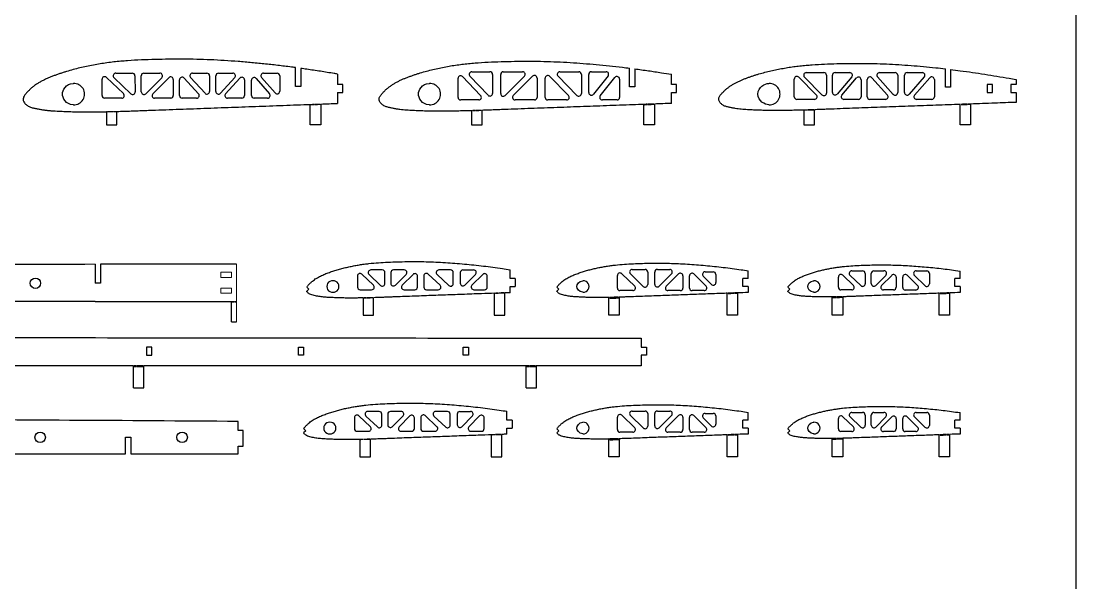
# Model space of a CAD drawing. Header units: millimetres. Extents: x -444 to 897, y -742 to 178.
# Drawn here: x 493.8 to 896.7, y -261.9 to -47.1 of the extents above; entities that cross this region are included whole.
import ezdxf

# ---------------------------------------------------------------- set-up
doc = ezdxf.new("R2010")
doc.units = ezdxf.units.MM

# ---------------------------------------------------------------- blocks, each defined once
blk = doc.blocks.new('main_wing_第六块翼肋')
at = {"color": 7, "linetype": 'Continuous', "lineweight": 25}
for p, q in [((86.6, 14.46), (86.6, 21.45)), ((88.6, 21.21), (88.6, 14.46)), ((28.88, 10.75), (28.88, 17.55)), ((30.6, 18.26), (37.3, 11.45)), ((39.47, 11.49), (32.76, 18.29)), ((33.47, 19.99), (40.18, 19.99)), ((41.18, 18.99), (41.18, 12.19)), ((43.47, 12.45), (43.47, 18.99)), ((44.47, 19.99), (50.09, 19.99)), ((50.84, 18.34), (45.23, 11.8)), ((47.04, 11.4), (52.65, 17.94)), ((54.41, 17.29), (54.41, 10.75)), ((56.75, 10.75), (56.75, 17.38)), ((58.49, 18.05), (64.46, 11.42)), ((66.65, 11.69), (60.68, 18.32)), ((61.43, 19.99), (67.39, 19.99)), ((68.39, 18.99), (68.39, 12.36)), ((70.98, 12.39), (70.98, 18.99)), ((71.98, 19.99), (77.81, 19.99)), ((78.56, 18.33), (72.73, 11.73)), ((74.84, 11.41), (80.67, 18.01)), ((82.42, 17.35), (82.42, 10.75)), ((113.6, 17.36), (113.6, 15.42)), ((88.6, 14.46), (86.6, 14.46)), ((102.6, 15.42), (102.6, 12.42)), ((104.6, 15.42), (102.6, 15.42)), ((102.6, 12.42), (104.6, 12.42)), ((104.6, 12.42), (104.6, 15.42)), ((113.6, 15.42), (111.6, 15.42)), ((111.6, 15.42), (111.6, 12.42)), ((111.6, 12.42), (113.6, 12.42)), ((113.6, 12.42), (113.6, 8.63)), ((36.59, 9.75), (29.88, 9.75)), ((53.41, 9.75), (47.8, 9.75)), ((63.72, 9.75), (57.75, 9.75)), ((81.42, 9.75), (75.59, 9.75)), ((32.77, 5.58), (32.56, 5.57)), ((32.56, 5.57), (32.56, 0)), ((32.77, 5.68), (32.77, 5.58)), ((32.97, 5.58), (32.97, 5.68)), ((33.97, 5.61), (32.97, 5.58)), ((33.97, 5.71), (33.97, 5.61)), ((34.17, 5.62), (34.17, 5.72)), ((35.16, 5.65), (34.17, 5.62)), ((35.16, 5.75), (35.16, 5.65)), ((35.36, 5.66), (35.36, 5.76)), ((36.36, 5.69), (35.36, 5.66)), ((36.36, 5.79), (36.36, 5.69)), ((36.56, 0), (36.56, 5.8)), ((92.22, 0), (92.22, 7.75)), ((92.22, 7.75), (92.43, 7.75)), ((92.43, 7.75), (92.43, 7.86)), ((92.63, 7.86), (92.63, 7.76)), ((92.63, 7.76), (93.63, 7.8)), ((93.63, 7.8), (93.63, 7.9)), ((93.82, 7.91), (93.82, 7.81)), ((93.82, 7.81), (94.82, 7.84)), ((94.82, 7.84), (94.82, 7.94)), ((95.02, 7.95), (95.02, 7.85)), ((95.02, 7.85), (96.02, 7.89)), ((96.02, 7.89), (96.02, 7.99)), ((96.22, 7.99), (96.22, 0)), ((32.56, 0), (36.56, 0)), ((96.22, 0), (92.22, 0))]:
    blk.add_line(p, q, dxfattribs=at)
for centre, radius, start, end in [((29.88, 17.55), 1, 44.6049, 180), ((33.47, 18.99), 1, 90, 224.6049), ((40.18, 18.99), 1, 0, 90), ((44.47, 18.99), 1, 90, 180), ((50.09, 18.99), 1, 319.3556, 90), ((53.41, 17.29), 1, 0, 139.3556), ((57.75, 17.38), 1, 41.9728, 180), ((61.43, 18.99), 1, 90, 221.9728), ((67.39, 18.99), 1, 360, 90), ((71.98, 18.99), 1, 90, 180), ((77.81, 18.99), 1, 318.5375, 90), ((81.42, 17.35), 1, 360, 138.5375), ((19.36, 11.78), 4.1, 268.1337, 91.8663), ((40.18, 12.19), 1, 224.6049, 0), ((44.47, 12.45), 1, 180, 319.3556), ((67.39, 12.36), 1, 221.9728, 0), ((71.98, 12.39), 1, 180, 318.5375), ((29.88, 10.75), 1, 180, 270), ((36.59, 10.75), 1, 270, 44.6049), ((47.8, 10.75), 1, 139.3556, 270), ((53.41, 10.75), 1, 270, 0), ((57.75, 10.75), 1, 180, 270), ((63.72, 10.75), 1, 270, 41.9728), ((75.59, 10.75), 1, 138.5375, 270), ((81.42, 10.75), 1, 270, 0)]:
    blk.add_arc(centre, radius, start, end, dxfattribs=at)
for points, knots in [([(32.77, 5.68), (31.81, 5.65), (30.06, 5.6), (27.53, 5.55), (25.17, 5.52), (22.81, 5.5), (20.44, 5.51), (18.08, 5.54), (15.72, 5.6), (13.36, 5.69), (11.39, 5.79), (9.82, 5.89), (8.64, 5.99), (7.47, 6.11), (6.49, 6.26), (5.72, 6.39), (5.14, 6.5), (4.56, 6.62), (3.78, 6.77), (2.83, 6.99), (1.91, 7.37), (1.25, 7.81), (0.8, 8.19), (0.41, 8.63), (0.1, 9.14), (-0.04, 9.72), (0.04, 10.32), (0.29, 10.86), (0.62, 11.35), (0.99, 11.81), (1.39, 12.24), (1.81, 12.66), (2.23, 13.07), (2.66, 13.48), (3.11, 13.87), (3.57, 14.24), (4.2, 14.71), (5.02, 15.26), (6.04, 15.85), (7.09, 16.39), (8.16, 16.89), (9.25, 17.36), (10.35, 17.79), (11.45, 18.2), (12.57, 18.59), (13.69, 18.96), (15.19, 19.43), (17.09, 19.97), (19.38, 20.55), (21.68, 21.07), (24, 21.53), (26.33, 21.94), (28.67, 22.29), (31.01, 22.58), (33.36, 22.81), (36.5, 23.06), (40.44, 23.27), (45.16, 23.43), (49.88, 23.53), (54.61, 23.55), (59.33, 23.48), (64.06, 23.32), (68.77, 23.07), (73.49, 22.74), (78.2, 22.34), (82.57, 21.91), (85.37, 21.6), (86.6, 21.45)], [0.3824243, 0.3824243, 0.3824243, 0.3824243, 0.3919075, 0.3997036, 0.4074996, 0.4152957, 0.4230917, 0.4308878, 0.4386839, 0.4464799, 0.454276, 0.458174, 0.462072, 0.4659701, 0.4698681, 0.4718171, 0.4737661, 0.4757151, 0.4776641, 0.4815622, 0.4854602, 0.4874092, 0.4893582, 0.4913072, 0.4932563, 0.4952053, 0.4971543, 0.4991033, 0.5010523, 0.5030013, 0.5049503, 0.5068994, 0.5088484, 0.5107974, 0.5127464, 0.5146954, 0.5166444, 0.5205425, 0.5244405, 0.5283385, 0.5322365, 0.5361346, 0.5400326, 0.5439306, 0.5478287, 0.5517267, 0.5556247, 0.5634208, 0.5712168, 0.5790129, 0.5868089, 0.594605, 0.6024011, 0.6101971, 0.6179932, 0.6257892, 0.6413814, 0.6569735, 0.6725656, 0.6881577, 0.7037498, 0.7193419, 0.734934, 0.7505262, 0.7661183, 0.7817104, 0.7939881, 0.7939881, 0.7939881, 0.7939881]), ([(88.6, 21.21), (89.83, 21.06), (92.62, 20.7), (96.96, 20.09), (101.64, 19.39), (106.3, 18.63), (110.29, 17.95), (112.72, 17.52), (113.6, 17.36)], [0.80063476, 0.80063476, 0.80063476, 0.80063476, 0.81289462, 0.82848673, 0.84407885, 0.85967096, 0.87526308, 0.88411152, 0.88411152, 0.88411152, 0.88411152]), ([(19.09, 7.68), (17.72, 7.68), (14.99, 9.04), (14.99, 14.51), (17.72, 15.88), (19.09, 15.88)], [0, 0, 0, 0, 0.5, 0.5, 1, 1, 1, 1]), ([(113.6, 8.63), (110.88, 8.53), (105.09, 8.32), (99.3, 8.11), (96.22, 7.99)], [0.11553163, 0.11553163, 0.11553163, 0.11553163, 0.14243367, 0.17289776, 0.17289776, 0.17289776, 0.17289776]), ([(92.43, 7.86), (92.04, 7.84), (88.52, 7.71), (83.41, 7.52), (77.12, 7.29), (72.39, 7.12), (67.67, 6.95), (62.95, 6.77), (58.23, 6.6), (53.51, 6.43), (48.78, 6.26), (44.85, 6.11), (41.7, 5.99), (39.34, 5.9), (37.63, 5.84), (36.7, 5.8), (36.56, 5.8)], [0.1854364, 0.1854364, 0.1854364, 0.1854364, 0.18921, 0.2203942, 0.2359864, 0.2515785, 0.2671706, 0.2827627, 0.2983548, 0.3139469, 0.329539, 0.3451312, 0.3529272, 0.3607233, 0.3685193, 0.3698971, 0.3698971, 0.3698971, 0.3698971])]:
    blk.add_open_spline(points, degree=3, knots=knots, dxfattribs=at)
for points in [[(19.09, 15.88), (19.13, 15.88), (19.18, 15.88), (19.22, 15.87)], [(19.22, 7.68), (19.18, 7.68), (19.13, 7.68), (19.09, 7.68)], [(33.97, 5.71), (33.63, 5.7), (33.3, 5.69), (32.97, 5.68)], [(35.16, 5.75), (34.83, 5.74), (34.5, 5.73), (34.17, 5.72)], [(36.36, 5.79), (36.03, 5.78), (35.7, 5.77), (35.36, 5.76)], [(93.63, 7.9), (93.29, 7.89), (92.96, 7.87), (92.63, 7.86)], [(94.82, 7.94), (94.49, 7.93), (94.16, 7.92), (93.82, 7.91)], [(96.02, 7.99), (95.69, 7.98), (95.36, 7.96), (95.02, 7.95)]]:
    blk.add_open_spline(points, degree=3, dxfattribs=at)
blk = doc.blocks.new('main_wing_第四块翼肋')
at = {"color": 7, "linetype": 'Continuous', "lineweight": 25}
for p, q in [((104.06, 14.66), (104.06, 21.89)), ((106.06, 21.61), (106.06, 14.66)), ((30.12, 11.22), (30.12, 17.43)), ((31.81, 18.15), (38.32, 11.95)), ((41.14, 11.89), (34.69, 18.04)), ((35.38, 19.77), (41.69, 19.77)), ((42.68, 18.79), (42.83, 12.64)), ((45.09, 12.64), (45.09, 18.77)), ((46.09, 19.77), (52.22, 19.77)), ((52.93, 18.06), (46.8, 11.93)), ((49.51, 11.93), (55.64, 18.06)), ((57.35, 17.35), (57.35, 11.22)), ((59.72, 11.22), (59.72, 17.22)), ((61.46, 17.89), (67, 11.9)), ((69.47, 12.1), (63.92, 18.09)), ((64.66, 19.77), (70.2, 19.77)), ((71.2, 18.77), (71.2, 12.78)), ((73.59, 12.79), (73.59, 18.77)), ((74.59, 19.77), (80.08, 19.77)), ((80.81, 18.09), (75.32, 12.11)), ((77.31, 11.9), (82.8, 17.88)), ((84.54, 17.2), (84.54, 11.22)), ((87.21, 11.22), (87.21, 17.11)), ((88.96, 17.77), (94.12, 11.88)), ((96.24, 12.22), (91.08, 18.11)), ((91.83, 19.77), (96.99, 19.77)), ((97.99, 18.77), (97.99, 12.88)), ((120.06, 19.44), (120.06, 15.42)), ((106.06, 14.66), (104.06, 14.66)), ((122.06, 15.42), (120.06, 15.42)), ((120.06, 12.42), (122.06, 12.42)), ((120.06, 12.42), (120.06, 8.23)), ((122.06, 12.42), (122.06, 15.42)), ((37.62, 10.22), (31.12, 10.22)), ((56.35, 10.22), (50.22, 10.22)), ((66.27, 10.22), (60.72, 10.22)), ((83.54, 10.22), (78.05, 10.22)), ((93.37, 10.22), (88.21, 10.22)), ((31.8, 4.96), (31.8, 0)), ((32, 4.96), (31.8, 4.96)), ((32, 5.06), (32, 4.96)), ((32.2, 4.97), (32.2, 5.07)), ((33.2, 4.99), (32.2, 4.97)), ((33.2, 5.09), (33.2, 4.99)), ((33.4, 4.99), (33.4, 5.09)), ((34.4, 5.02), (33.4, 4.99)), ((34.4, 5.12), (34.4, 5.02)), ((34.6, 5.02), (34.6, 5.12)), ((35.6, 5.05), (34.6, 5.02)), ((35.6, 5.15), (35.6, 5.05)), ((35.8, 0), (35.8, 5.16)), ((109.66, 7.74), (109.86, 7.75)), ((109.66, 0), (109.66, 7.74)), ((109.86, 7.75), (109.86, 7.85)), ((110.06, 7.86), (110.06, 7.76)), ((110.06, 7.76), (111.06, 7.8)), ((111.06, 7.8), (111.06, 7.9)), ((111.26, 7.91), (111.26, 7.8)), ((111.26, 7.8), (112.26, 7.84)), ((112.26, 7.84), (112.26, 7.94)), ((112.46, 7.95), (112.46, 7.85)), ((112.46, 7.85), (113.46, 7.88)), ((113.46, 7.88), (113.46, 7.99)), ((113.66, 7.99), (113.66, 0)), ((31.8, 0), (35.8, 0)), ((113.66, 0), (109.66, 0))]:
    blk.add_line(p, q, dxfattribs=at)
for centre, radius, start, end in [((31.12, 17.43), 1, 46.3254, 180), ((35.38, 18.77), 1, 90, 226.3254), ((41.69, 18.77), 1, 1.3254, 90), ((46.09, 18.77), 1, 90, 180), ((52.22, 18.77), 1, 315, 90), ((56.35, 17.35), 1, 360, 135), ((60.72, 17.22), 1, 42.7819, 180), ((64.66, 18.77), 1, 90, 222.7819), ((70.2, 18.77), 1, 360, 90), ((74.59, 18.77), 1, 90, 180), ((80.08, 18.77), 1, 317.4296, 90), ((83.54, 17.2), 1, 360, 137.4296), ((88.21, 17.11), 1, 41.2242, 180), ((91.83, 18.77), 1, 90, 221.2242), ((96.99, 18.77), 1, 360, 90), ((19.33, 11.78), 4.1, 268.1337, 91.8663), ((41.83, 12.61), 1, 226.3254, 1.3254), ((46.09, 12.64), 1, 180, 315), ((70.2, 12.78), 1, 222.7819, 0), ((74.59, 12.79), 1, 180, 317.4296), ((96.99, 12.88), 1, 221.2242, 0), ((31.12, 11.22), 1, 180, 270), ((37.62, 11.22), 1, 270, 46.3254), ((50.22, 11.22), 1, 135, 270), ((56.35, 11.22), 1, 270, 0), ((60.72, 11.22), 1, 180, 270), ((66.27, 11.22), 1, 270, 42.7819), ((78.05, 11.22), 1, 137.4296, 270), ((83.54, 11.22), 1, 270, 0), ((88.21, 11.22), 1, 180, 270), ((93.37, 11.22), 1, 270, 41.2242)]:
    blk.add_arc(centre, radius, start, end, dxfattribs=at)
for points, knots in [([(104.06, 21.89), (103.74, 21.93), (101.68, 22.21), (97.88, 22.69), (92.63, 23.28), (87.37, 23.8), (82.11, 24.25), (76.84, 24.62), (71.56, 24.9), (66.29, 25.08), (61, 25.16), (55.72, 25.13), (50.44, 25.02), (45.16, 24.85), (40.77, 24.61), (37.26, 24.33), (34.63, 24.07), (32.01, 23.74), (29.4, 23.35), (26.8, 22.9), (24.21, 22.38), (21.63, 21.8), (19.07, 21.15), (16.95, 20.55), (15.27, 20.03), (14.02, 19.61), (12.77, 19.17), (11.53, 18.72), (10.3, 18.23), (9.09, 17.71), (7.89, 17.15), (6.72, 16.55), (5.58, 15.89), (4.66, 15.28), (3.96, 14.75), (3.44, 14.33), (2.95, 13.9), (2.46, 13.45), (1.99, 12.98), (1.53, 12.51), (1.08, 12.03), (0.66, 11.52), (0.29, 10.97), (0.02, 10.37), (-0.08, 9.7), (0.08, 9.05), (0.42, 8.48), (0.86, 7.98), (1.37, 7.56), (2.1, 7.07), (3.13, 6.65), (4.2, 6.4), (5.06, 6.23), (5.71, 6.1), (6.36, 5.97), (7.23, 5.82), (8.31, 5.67), (9.63, 5.52), (10.94, 5.42), (12.7, 5.31), (14.9, 5.2), (17.54, 5.09), (20.18, 5.02), (22.82, 4.99), (25.46, 4.98), (28.1, 5), (30.28, 5.03), (31.58, 5.05), (32, 5.06)], [0.184294, 0.184294, 0.184294, 0.184294, 0.1871054, 0.2026975, 0.2182896, 0.2338817, 0.2494738, 0.265066, 0.2806581, 0.2962502, 0.3118423, 0.3274344, 0.3430265, 0.3586186, 0.3742108, 0.3820068, 0.3898029, 0.3975989, 0.405395, 0.4131911, 0.4209871, 0.4287832, 0.4365792, 0.4443753, 0.4482733, 0.4521713, 0.4560694, 0.4599674, 0.4638654, 0.4677635, 0.4716615, 0.4755595, 0.4794575, 0.4833556, 0.4853046, 0.4872536, 0.4892026, 0.4911516, 0.4931006, 0.4950497, 0.4969987, 0.4989477, 0.5008967, 0.5028457, 0.5047947, 0.5067437, 0.5086928, 0.5106418, 0.5125908, 0.5145398, 0.5184378, 0.5223359, 0.5242849, 0.5262339, 0.5281829, 0.5301319, 0.5340299, 0.537928, 0.541826, 0.545724, 0.5535201, 0.5613161, 0.5691122, 0.5769083, 0.5847043, 0.5925004, 0.6002964, 0.6040145, 0.6040145, 0.6040145, 0.6040145]), ([(120.06, 19.44), (119.63, 19.51), (117.47, 19.87), (113.57, 20.5), (109.32, 21.14), (106.82, 21.5), (106.06, 21.61)], [0.13650694, 0.13650694, 0.13650694, 0.13650694, 0.14032904, 0.15592115, 0.17151327, 0.17833346, 0.17833346, 0.17833346, 0.17833346]), ([(19.06, 7.68), (16.33, 7.68), (14.96, 10.41), (14.96, 13.14), (16.33, 15.88), (19.06, 15.88)], [0, 0, 0, 0, 0.5, 0.5, 1, 1, 1, 1]), ([(35.8, 5.16), (36.75, 5.18), (38.59, 5.24), (41.3, 5.33), (43.94, 5.43), (46.58, 5.53), (50.1, 5.66), (54.49, 5.82), (59.77, 6.02), (65.05, 6.21), (70.33, 6.4), (75.61, 6.6), (80.88, 6.79), (86.16, 6.98), (93.2, 7.24), (100.24, 7.5), (106.38, 7.73), (109, 7.82), (109.86, 7.85)], [0.6152326, 0.6152326, 0.6152326, 0.6152326, 0.6236846, 0.6314807, 0.6392767, 0.6470728, 0.6548688, 0.670461, 0.6860531, 0.7016452, 0.7172373, 0.7328294, 0.7484215, 0.7640136, 0.7796058, 0.81079, 0.8263821, 0.834033, 0.834033, 0.834033, 0.834033])]:
    blk.add_open_spline(points, degree=3, knots=knots, dxfattribs=at)
for points in [[(19.06, 15.88), (19.1, 15.88), (19.15, 15.88), (19.19, 15.87)], [(113.66, 7.99), (115.79, 8.07), (117.93, 8.15), (120.06, 8.23)], [(19.19, 7.68), (19.15, 7.68), (19.1, 7.68), (19.06, 7.68)], [(32.2, 5.07), (32.53, 5.07), (32.87, 5.08), (33.2, 5.09)], [(33.4, 5.09), (33.73, 5.1), (34.07, 5.11), (34.4, 5.12)], [(34.6, 5.12), (34.93, 5.13), (35.26, 5.14), (35.6, 5.15)], [(110.06, 7.86), (110.4, 7.87), (110.73, 7.89), (111.06, 7.9)], [(111.26, 7.91), (111.6, 7.92), (111.93, 7.93), (112.26, 7.94)], [(112.46, 7.95), (112.8, 7.96), (113.13, 7.97), (113.46, 7.99)]]:
    blk.add_open_spline(points, degree=3, dxfattribs=at)
blk = doc.blocks.new('main_wing_第五块翼肋')
at = {"color": 7, "linetype": 'Continuous', "lineweight": 25}
for p, q in [((35.42, 20.33), (42.32, 20.33)), ((47.42, 20.33), (54.81, 20.33)), ((69.04, 20.33), (76.24, 20.33)), ((81.08, 20.33), (86.68, 20.33)), ((95.65, 14.57), (95.65, 21.69)), ((97.65, 21.43), (97.65, 14.57)), ((30.14, 10.53), (30.14, 17.82)), ((31.87, 18.51), (38.77, 11.22)), ((41.59, 11.35), (34.69, 18.65)), ((43.32, 19.33), (43.32, 12.04)), ((46.42, 11.95), (46.42, 19.33)), ((55.51, 18.63), (48.12, 11.24)), ((51.22, 11.24), (58.61, 18.63)), ((60.32, 17.92), (60.32, 10.53)), ((63.41, 10.53), (63.41, 17.88)), ((65.13, 18.58), (72.33, 11.23)), ((75.53, 11.28), (68.33, 18.63)), ((77.24, 19.33), (77.24, 11.98)), ((80.08, 12.37), (80.08, 19.33)), ((87.46, 18.71), (81.86, 11.74)), ((84.48, 11.16), (90.09, 18.12)), ((91.87, 17.5), (91.87, 10.53)), ((111.65, 15.42), (111.65, 19.34)), ((97.65, 14.57), (95.65, 14.57)), ((113.65, 15.42), (111.65, 15.42)), ((111.65, 12.42), (113.65, 12.42)), ((111.65, 8.23), (111.65, 12.42)), ((113.65, 12.42), (113.65, 15.42)), ((38.04, 9.53), (31.14, 9.53)), ((59.32, 9.53), (51.93, 9.53)), ((71.61, 9.53), (64.41, 9.53)), ((90.87, 9.53), (85.26, 9.53)), ((35.32, 5.34), (35.32, 0)), ((35.52, 5.34), (35.32, 5.34)), ((35.52, 5.44), (35.52, 5.34)), ((35.72, 5.35), (35.72, 5.45)), ((36.72, 5.38), (35.72, 5.35)), ((36.72, 5.48), (36.72, 5.38)), ((36.92, 5.39), (36.92, 5.49)), ((37.92, 5.42), (36.92, 5.39)), ((37.92, 5.52), (37.92, 5.42)), ((38.12, 5.43), (38.12, 5.53)), ((39.12, 5.46), (38.12, 5.43)), ((39.12, 5.56), (39.12, 5.46)), ((39.32, 0), (39.32, 5.57)), ((101.15, 0), (101.15, 7.74)), ((101.15, 7.74), (101.35, 7.74)), ((101.35, 7.74), (101.35, 7.85)), ((101.55, 7.86), (101.55, 7.75)), ((101.55, 7.75), (102.55, 7.79)), ((102.55, 7.79), (102.55, 7.89)), ((102.75, 7.9), (102.75, 7.8)), ((102.75, 7.8), (103.75, 7.83)), ((103.75, 7.83), (103.75, 7.94)), ((103.95, 7.95), (103.95, 7.84)), ((103.95, 7.84), (104.95, 7.88)), ((104.95, 7.88), (104.95, 7.98)), ((105.15, 7.99), (105.15, 0)), ((35.32, 0), (39.32, 0)), ((105.15, 0), (101.15, 0))]:
    blk.add_line(p, q, dxfattribs=at)
for centre, radius, start, end in [((35.42, 19.33), 1, 90, 223.4306), ((42.32, 19.33), 1, 360, 90), ((47.42, 19.33), 1, 90, 180), ((54.81, 19.33), 1, 315, 90), ((69.04, 19.33), 1, 90, 224.3991), ((76.24, 19.33), 1, 360, 90), ((81.08, 19.33), 1, 90, 180), ((86.68, 19.33), 1, 321.1623, 90), ((31.14, 17.82), 1, 43.4306, 180), ((59.32, 17.92), 1, 0, 135), ((64.41, 17.88), 1, 44.3991, 180), ((90.87, 17.5), 1, 0, 141.1623), ((19.34, 11.78), 4.1, 268.1337, 91.8663), ((81.08, 12.37), 1, 180, 321.1623), ((31.14, 10.53), 1, 180, 270), ((38.04, 10.53), 1, 270, 43.4306), ((42.32, 12.04), 1, 223.4306, 0), ((47.42, 11.95), 1, 180, 315), ((51.93, 10.53), 1, 135, 270), ((59.32, 10.53), 1, 270, 0), ((64.41, 10.53), 1, 180, 270), ((71.61, 10.53), 1, 270, 44.3991), ((76.24, 11.98), 1, 224.3991, 0), ((85.26, 10.53), 1, 141.1623, 270), ((90.87, 10.53), 1, 270, 0)]:
    blk.add_arc(centre, radius, start, end, dxfattribs=at)
for points, knots in [([(35.52, 5.44), (34.25, 5.4), (32.14, 5.34), (29.19, 5.28), (26.68, 5.25), (24.18, 5.23), (21.67, 5.24), (19.16, 5.27), (16.66, 5.33), (14.15, 5.44), (12.07, 5.54), (10.4, 5.64), (9.15, 5.75), (7.9, 5.88), (6.87, 6.03), (6.04, 6.17), (5.43, 6.29), (4.81, 6.41), (3.99, 6.58), (2.98, 6.82), (2, 7.21), (1.31, 7.68), (0.83, 8.08), (0.41, 8.55), (0.09, 9.09), (-0.07, 9.71), (0.02, 10.34), (0.29, 10.92), (0.63, 11.44), (1.03, 11.92), (1.46, 12.38), (1.9, 12.83), (2.35, 13.27), (2.8, 13.7), (3.28, 14.11), (3.76, 14.5), (4.43, 15), (5.3, 15.58), (6.39, 16.21), (7.5, 16.79), (8.64, 17.32), (9.79, 17.81), (10.96, 18.27), (12.13, 18.7), (13.32, 19.12), (14.51, 19.51), (16.1, 20.01), (18.11, 20.59), (20.54, 21.2), (22.99, 21.75), (25.45, 22.24), (27.92, 22.67), (30.4, 23.04), (32.88, 23.35), (35.38, 23.6), (38.71, 23.87), (42.88, 24.09), (47.9, 24.26), (52.91, 24.36), (57.92, 24.38), (62.94, 24.31), (67.95, 24.14), (72.96, 23.87), (77.96, 23.52), (82.95, 23.1), (87.94, 22.61), (92.18, 22.13), (94.75, 21.81), (95.65, 21.69)], [0.380007, 0.380007, 0.380007, 0.380007, 0.3919075, 0.3997036, 0.4074996, 0.4152957, 0.4230917, 0.4308878, 0.4386839, 0.4464799, 0.454276, 0.458174, 0.462072, 0.4659701, 0.4698681, 0.4718171, 0.4737661, 0.4757151, 0.4776641, 0.4815622, 0.4854602, 0.4874092, 0.4893582, 0.4913072, 0.4932563, 0.4952053, 0.4971543, 0.4991033, 0.5010523, 0.5030013, 0.5049503, 0.5068994, 0.5088484, 0.5107974, 0.5127464, 0.5146954, 0.5166444, 0.5205425, 0.5244405, 0.5283385, 0.5322365, 0.5361346, 0.5400326, 0.5439306, 0.5478287, 0.5517267, 0.5556247, 0.5634208, 0.5712168, 0.5790129, 0.5868089, 0.594605, 0.6024011, 0.6101971, 0.6179932, 0.6257892, 0.6413814, 0.6569735, 0.6725656, 0.6881577, 0.7037498, 0.7193419, 0.734934, 0.7505262, 0.7661183, 0.7817104, 0.7973025, 0.8058566, 0.8058566, 0.8058566, 0.8058566]), ([(97.65, 21.43), (99.39, 21.2), (102.79, 20.73), (107.45, 20.02), (110.38, 19.55), (111.65, 19.34)], [0.8121285, 0.8121285, 0.8121285, 0.8121285, 0.82848673, 0.84407885, 0.85614858, 0.85614858, 0.85614858, 0.85614858]), ([(19.07, 7.68), (16.34, 7.68), (14.97, 10.41), (14.97, 13.14), (16.34, 15.88), (19.07, 15.88)], [0, 0, 0, 0, 0.5, 0.5, 1, 1, 1, 1]), ([(101.35, 7.85), (99.85, 7.8), (95, 7.62), (88.49, 7.38), (81.81, 7.13), (76.8, 6.95), (71.79, 6.76), (66.77, 6.58), (61.76, 6.4), (56.75, 6.22), (51.74, 6.03), (47.57, 5.88), (44.23, 5.75), (41.75, 5.65), (40.12, 5.6), (39.32, 5.57)], [0.1751779, 0.1751779, 0.1751779, 0.1751779, 0.18921, 0.2203942, 0.2359864, 0.2515785, 0.2671706, 0.2827627, 0.2983548, 0.3139469, 0.329539, 0.3451312, 0.3529272, 0.3607233, 0.3682013, 0.3682013, 0.3682013, 0.3682013])]:
    blk.add_open_spline(points, degree=3, knots=knots, dxfattribs=at)
for points in [[(19.07, 15.88), (19.11, 15.88), (19.16, 15.88), (19.2, 15.87)], [(111.65, 8.23), (109.49, 8.15), (107.32, 8.07), (105.15, 7.99)], [(19.2, 7.68), (19.16, 7.68), (19.11, 7.68), (19.07, 7.68)], [(36.72, 5.48), (36.39, 5.47), (36.06, 5.46), (35.72, 5.45)], [(37.92, 5.52), (37.59, 5.51), (37.26, 5.5), (36.92, 5.49)], [(39.12, 5.56), (38.79, 5.55), (38.46, 5.54), (38.12, 5.53)], [(102.55, 7.89), (102.21, 7.88), (101.88, 7.87), (101.55, 7.86)], [(103.75, 7.94), (103.41, 7.93), (103.08, 7.91), (102.75, 7.9)], [(104.95, 7.98), (104.61, 7.97), (104.28, 7.96), (103.95, 7.95)]]:
    blk.add_open_spline(points, degree=3, dxfattribs=at)
blk = doc.blocks.new('tail_第一块翼肋')
at = {"color": 7, "linetype": 'Continuous', "lineweight": 25}
for p, q in [((28.9, 17.29), (24.51, 17.29)), ((29.9, 12.08), (29.9, 16.29)), ((32.17, 16.29), (32.17, 12.16)), ((37.3, 17.29), (33.17, 17.29)), ((55, 17.29), (50.5, 17.29)), ((56, 12.06), (56, 16.29)), ((58.7, 16.29), (58.7, 12.17)), ((59.7, 17.29), (63.8, 17.29)), ((77.7, 13.95), (77.7, 17.37)), ((19.43, 14.95), (19.43, 10.74)), ((25.52, 11.47), (21.12, 15.67)), ((23.82, 15.56), (28.21, 11.36)), ((33.88, 11.45), (38.01, 15.58)), ((40.63, 15.58), (36.5, 11.45)), ((42.34, 10.74), (42.34, 14.87)), ((44.78, 14.97), (44.78, 10.74)), ((50.97, 11.47), (46.47, 15.7)), ((49.82, 15.56), (54.32, 11.33)), ((64.51, 15.58), (60.4, 11.46)), ((67.27, 15.57), (63.16, 11.45)), ((68.98, 10.74), (68.98, 14.87)), ((79.7, 13.95), (77.7, 13.95)), ((79.7, 13.95), (79.7, 10.95)), ((0.8, 9.95), (0, 9.15)), ((0.05, 10.7), (0.8, 9.95)), ((20.43, 9.74), (24.83, 9.74)), ((37.21, 9.74), (41.34, 9.74)), ((45.78, 9.74), (50.28, 9.74)), ((63.87, 9.74), (67.98, 9.74)), ((71.89, 8.28), (71.68, 8.27)), ((71.68, 8.27), (71.68, 0)), ((71.89, 8.38), (71.89, 8.28)), ((72.09, 8.28), (72.09, 8.38)), ((73.09, 8.32), (72.09, 8.28)), ((73.09, 8.42), (73.09, 8.32)), ((73.29, 8.33), (73.29, 8.43)), ((74.29, 8.37), (73.29, 8.33)), ((74.29, 8.47), (74.29, 8.37)), ((74.49, 8.37), (74.49, 8.47)), ((75.48, 8.41), (74.49, 8.37)), ((75.48, 8.51), (75.48, 8.41)), ((75.68, 0), (75.68, 8.52)), ((77.7, 10.95), (79.7, 10.95)), ((77.7, 8.59), (77.7, 10.95)), ((21.72, 6.49), (21.52, 6.48)), ((21.52, 6.48), (21.52, 0)), ((21.72, 6.59), (21.72, 6.49)), ((21.92, 6.49), (21.92, 6.59)), ((22.92, 6.52), (21.92, 6.49)), ((22.92, 6.61), (22.92, 6.52)), ((23.12, 6.52), (23.12, 6.62)), ((24.12, 6.55), (23.12, 6.52)), ((24.12, 6.64), (24.12, 6.55)), ((24.32, 6.55), (24.32, 6.65)), ((25.32, 6.58), (24.32, 6.55)), ((25.32, 6.68), (25.32, 6.58)), ((25.52, 0), (25.52, 6.68)), ((21.52, 0), (25.52, 0)), ((71.68, 0), (75.68, 0))]:
    blk.add_line(p, q, dxfattribs=at)
for centre, radius, start, end in [((24.51, 16.29), 1, 90, 226.2691), ((28.9, 16.29), 1, 0, 90), ((33.17, 16.29), 1, 90, 180), ((37.3, 16.29), 1, 315, 90), ((50.5, 16.29), 1, 90, 226.7545), ((55, 16.29), 1, 360, 90), ((59.7, 16.29), 1, 90, 180), ((63.8, 16.29), 1, 315.1194, 90), ((9.9, 10.95), 2.2, 86.8637, 273.1363), ((10.14, 10.95), 2.2, 266.8637, 93.1363), ((20.43, 14.95), 1, 46.2691, 180), ((33.17, 12.16), 1, 180, 315), ((41.34, 14.87), 1, 360, 135), ((45.78, 14.97), 1, 46.7545, 180), ((59.7, 12.17), 1, 180, 315.1194), ((67.98, 14.87), 1, 0, 135.1194), ((20.43, 10.74), 1, 180, 270), ((24.83, 10.74), 1, 270, 46.2691), ((28.9, 12.08), 1, 226.2691, 0), ((37.21, 10.74), 1, 135, 270), ((41.34, 10.74), 1, 270, 0), ((45.78, 10.74), 1, 180, 270), ((50.28, 10.74), 1, 270, 46.7545), ((55, 12.06), 1, 226.7545, 0), ((63.87, 10.74), 1, 135.1194, 270), ((67.98, 10.74), 1, 270, 0)]:
    blk.add_arc(centre, radius, start, end, dxfattribs=at)
for points, knots in [([(0.05, 10.7), (0.12, 10.82), (0.28, 11.07), (0.57, 11.41), (0.88, 11.75), (1.2, 12.07), (1.52, 12.39), (1.86, 12.7), (2.32, 13.1), (2.92, 13.57), (3.68, 14.08), (4.47, 14.54), (5.28, 14.96), (6.11, 15.34), (6.95, 15.7), (7.8, 16.04), (8.66, 16.35), (9.52, 16.65), (10.38, 16.94), (11.55, 17.31), (13.01, 17.72), (14.78, 18.17), (16.57, 18.57), (18.36, 18.93), (20.16, 19.24), (21.96, 19.51), (24.38, 19.81), (27.42, 20.08), (31.06, 20.28), (34.72, 20.4), (38.37, 20.47), (42.02, 20.49), (45.68, 20.44), (49.33, 20.31), (52.98, 20.12), (56.62, 19.86), (60.26, 19.56), (63.9, 19.2), (67.53, 18.79), (71.16, 18.33), (74.55, 17.85), (76.73, 17.52), (77.7, 17.37)], [0.497079, 0.497079, 0.497079, 0.497079, 0.4988977, 0.5008465, 0.5027953, 0.5047441, 0.506693, 0.5086418, 0.5105906, 0.5144882, 0.5183859, 0.5222835, 0.5261812, 0.5300788, 0.5339764, 0.5378741, 0.5417717, 0.5456693, 0.549567, 0.5534646, 0.5612599, 0.5690552, 0.5768504, 0.5846457, 0.592441, 0.6002363, 0.6080316, 0.6236221, 0.6392127, 0.6548032, 0.6703938, 0.6859843, 0.7015749, 0.7171654, 0.732756, 0.7483465, 0.7639371, 0.7795276, 0.7951182, 0.8107087, 0.8262993, 0.8389277, 0.8389277, 0.8389277, 0.8389277]), ([(21.72, 6.59), (21.51, 6.58), (20.69, 6.57), (19.26, 6.55), (17.43, 6.53), (15.61, 6.54), (13.78, 6.56), (11.95, 6.61), (10.13, 6.68), (8.3, 6.77), (6.78, 6.88), (5.57, 7.01), (4.67, 7.14), (3.77, 7.31), (2.87, 7.48), (1.98, 7.69), (1.27, 7.98), (0.77, 8.32), (0.42, 8.61), (0.16, 8.9), (0.04, 9.09), (0, 9.15)], [0.39484424, 0.39484424, 0.39484424, 0.39484424, 0.39755909, 0.40535437, 0.41314965, 0.42094492, 0.4287402, 0.43653547, 0.44433075, 0.45212603, 0.4599213, 0.46381894, 0.46771658, 0.47161422, 0.47551186, 0.47940949, 0.48330713, 0.48525595, 0.48720477, 0.48915359, 0.49012296, 0.49012296, 0.49012296, 0.49012296]), ([(71.89, 8.38), (70.17, 8.31), (67.23, 8.21), (63.08, 8.05), (59.43, 7.92), (55.78, 7.79), (52.13, 7.65), (48.47, 7.52), (44.82, 7.38), (41.17, 7.25), (37.52, 7.12), (34.48, 7), (32.04, 6.91), (30.22, 6.84), (28.04, 6.76), (26.48, 6.71), (25.52, 6.68)], [0.1806632, 0.1806632, 0.1806632, 0.1806632, 0.2026772, 0.2182677, 0.2338583, 0.2494488, 0.2650394, 0.2806299, 0.2962205, 0.3118111, 0.3274016, 0.3429922, 0.3507874, 0.3585827, 0.366378, 0.37863, 0.37863, 0.37863, 0.37863])]:
    blk.add_open_spline(points, degree=3, knots=knots, dxfattribs=at)
for points in [[(73.09, 8.42), (72.75, 8.41), (72.42, 8.4), (72.09, 8.38)], [(74.29, 8.47), (73.95, 8.45), (73.62, 8.44), (73.29, 8.43)], [(75.48, 8.51), (75.15, 8.5), (74.82, 8.49), (74.49, 8.47)], [(77.7, 8.59), (77.03, 8.57), (76.36, 8.54), (75.68, 8.52)], [(22.92, 6.61), (22.59, 6.6), (22.26, 6.6), (21.92, 6.59)], [(24.12, 6.64), (23.79, 6.63), (23.46, 6.62), (23.12, 6.62)], [(25.32, 6.68), (24.99, 6.67), (24.66, 6.66), (24.32, 6.65)]]:
    blk.add_open_spline(points, degree=3, dxfattribs=at)
blk = doc.blocks.new('tail_第二块翼肋')
at = {"color": 7, "linetype": 'Continuous', "lineweight": 25}
for p, q in [((28.82, 17.47), (33.75, 17.47)), ((34.75, 16.47), (34.75, 11.71)), ((37.44, 11.77), (37.44, 16.47)), ((38.44, 17.47), (43.14, 17.47)), ((56.66, 16.57), (59.76, 16.57)), ((73.07, 13.95), (73.07, 16.96)), ((23.13, 10.36), (23.13, 15.12)), ((24.83, 15.84), (29.76, 11.08)), ((33.06, 10.99), (28.12, 15.76)), ((43.85, 15.77), (39.15, 11.06)), ((41.77, 11.06), (46.48, 15.77)), ((48.19, 15.06), (48.19, 10.36)), ((50.69, 10.36), (50.69, 15.04)), ((52.4, 15.75), (57.04, 11.06)), ((59.05, 11.73), (55.95, 14.86)), ((60.76, 15.57), (60.76, 12.43)), ((73.07, 13.95), (71.07, 13.95)), ((71.07, 10.95), (71.07, 13.95)), ((0.79, 9.95), (0, 9.16)), ((0.04, 10.69), (0.79, 9.95)), ((29.06, 9.36), (24.13, 9.36)), ((47.19, 9.36), (42.48, 9.36)), ((56.33, 9.36), (51.69, 9.36)), ((65.07, 0), (65.07, 8.28)), ((65.07, 8.28), (65.27, 8.28)), ((65.27, 8.28), (65.27, 8.38)), ((65.47, 8.39), (65.47, 8.29)), ((65.47, 8.29), (66.47, 8.33)), ((66.47, 8.33), (66.47, 8.42)), ((66.67, 8.43), (66.67, 8.34)), ((66.67, 8.34), (67.67, 8.37)), ((67.67, 8.37), (67.67, 8.47)), ((67.87, 8.47), (67.87, 8.38)), ((67.87, 8.38), (68.87, 8.42)), ((68.87, 8.42), (68.87, 8.51)), ((69.07, 8.52), (69.07, 0)), ((73.07, 10.95), (71.07, 10.95)), ((73.07, 10.95), (73.07, 8.66)), ((19.82, 6.47), (20.02, 6.48)), ((19.82, 0), (19.82, 6.47)), ((20.02, 6.48), (20.02, 6.77)), ((20.22, 6.78), (20.22, 6.48)), ((20.22, 6.48), (21.22, 6.51)), ((21.22, 6.51), (21.22, 6.8)), ((21.42, 6.8), (21.42, 6.51)), ((21.42, 6.51), (22.42, 6.54)), ((22.42, 6.54), (22.42, 6.83)), ((22.62, 6.83), (22.62, 6.54)), ((22.62, 6.54), (23.62, 6.57)), ((23.62, 6.57), (23.62, 6.86)), ((23.82, 6.86), (23.82, 0)), ((23.82, 0), (19.82, 0)), ((69.07, 0), (65.07, 0))]:
    blk.add_line(p, q, dxfattribs=at)
for centre, radius, start, end in [((28.82, 16.47), 1, 90, 226.0122), ((33.75, 16.47), 1, 360, 90), ((38.44, 16.47), 1, 90, 180), ((43.14, 16.47), 1, 315, 90), ((56.66, 15.57), 1, 90, 224.6967), ((59.76, 15.57), 1, 0, 90), ((10.13, 10.95), 2.2, 266.8637, 93.1363), ((24.13, 15.12), 1, 46.0122, 180), ((47.19, 15.06), 1, 360, 135), ((51.69, 15.04), 1, 44.6967, 180), ((59.76, 12.43), 1, 224.6967, 0), ((24.13, 10.36), 1, 180, 270), ((29.06, 10.36), 1, 270, 46.0122), ((33.75, 11.71), 1, 226.0122, 0), ((38.44, 11.77), 1, 180, 315), ((42.48, 10.36), 1, 135, 270), ((47.19, 10.36), 1, 270, 0), ((51.69, 10.36), 1, 180, 270), ((56.33, 10.36), 1, 270, 44.6967)]:
    blk.add_arc(centre, radius, start, end, dxfattribs=at)
for points, knots in [([(0.04, 10.69), (0.11, 10.79), (0.25, 11.01), (0.51, 11.33), (0.8, 11.64), (1.11, 11.95), (1.42, 12.25), (1.73, 12.54), (2.16, 12.92), (2.73, 13.36), (3.44, 13.84), (4.19, 14.27), (4.95, 14.67), (5.74, 15.03), (6.53, 15.37), (7.33, 15.69), (8.14, 15.98), (8.95, 16.27), (9.77, 16.54), (10.86, 16.88), (12.24, 17.28), (13.91, 17.7), (15.59, 18.07), (17.28, 18.41), (18.97, 18.71), (20.68, 18.96), (22.96, 19.24), (25.81, 19.5), (29.25, 19.68), (32.7, 19.8), (36.14, 19.87), (39.58, 19.88), (43.02, 19.84), (46.47, 19.72), (49.9, 19.53), (53.34, 19.29), (56.77, 19), (60.2, 18.66), (63.62, 18.28), (67.04, 17.84), (70.19, 17.4), (72.2, 17.1), (73.07, 16.96)], [0.497269, 0.497269, 0.497269, 0.497269, 0.4988977, 0.5008465, 0.5027953, 0.5047441, 0.506693, 0.5086418, 0.5105906, 0.5144882, 0.5183859, 0.5222835, 0.5261812, 0.5300788, 0.5339764, 0.5378741, 0.5417717, 0.5456693, 0.549567, 0.5534646, 0.5612599, 0.5690552, 0.5768504, 0.5846457, 0.592441, 0.6002363, 0.6080316, 0.6236221, 0.6392127, 0.6548032, 0.6703938, 0.6859843, 0.7015749, 0.7171654, 0.732756, 0.7483465, 0.7639371, 0.7795276, 0.7951182, 0.8107087, 0.8262993, 0.8383239, 0.8383239, 0.8383239, 0.8383239]), ([(9.89, 8.75), (8.42, 8.75), (7.69, 10.22), (7.69, 11.68), (8.42, 13.15), (9.89, 13.15)], [0, 0, 0, 0, 0.5, 0.5, 1, 1, 1, 1]), ([(20.02, 6.77), (19.96, 6.77), (19.33, 6.76), (18.13, 6.74), (16.41, 6.73), (14.69, 6.74), (12.96, 6.76), (11.24, 6.8), (9.52, 6.87), (7.8, 6.96), (6.37, 7.05), (5.23, 7.18), (4.38, 7.3), (3.53, 7.46), (2.69, 7.62), (1.85, 7.82), (1.18, 8.09), (0.7, 8.41), (0.37, 8.69), (0.14, 8.95), (0.03, 9.11), (0, 9.16)], [0.39678244, 0.39678244, 0.39678244, 0.39678244, 0.39755909, 0.40535437, 0.41314965, 0.42094492, 0.4287402, 0.43653547, 0.44433075, 0.45212603, 0.4599213, 0.46381894, 0.46771658, 0.47161422, 0.47551186, 0.47940949, 0.48330713, 0.48525595, 0.48720477, 0.48915359, 0.48993365, 0.48993365, 0.48993365, 0.48993365]), ([(65.27, 8.38), (64.47, 8.35), (62.52, 8.28), (59.42, 8.16), (55.98, 8.04), (52.54, 7.91), (49.1, 7.78), (45.66, 7.66), (42.22, 7.53), (38.78, 7.41), (35.34, 7.28), (31.9, 7.15), (29.03, 7.04), (26.73, 6.96), (25.19, 6.91), (24.22, 6.88), (23.82, 6.86)], [0.1917598, 0.1917598, 0.1917598, 0.1917598, 0.2026772, 0.2182677, 0.2338583, 0.2494488, 0.2650394, 0.2806299, 0.2962205, 0.3118111, 0.3274016, 0.3429922, 0.3585827, 0.366378, 0.3741733, 0.3795773, 0.3795773, 0.3795773, 0.3795773])]:
    blk.add_open_spline(points, degree=3, knots=knots, dxfattribs=at)
for points in [[(9.89, 13.15), (9.93, 13.15), (9.97, 13.15), (10.01, 13.15)], [(10.01, 8.75), (9.97, 8.75), (9.93, 8.75), (9.89, 8.75)], [(66.47, 8.42), (66.14, 8.41), (65.81, 8.4), (65.47, 8.39)], [(67.67, 8.47), (67.34, 8.45), (67.01, 8.44), (66.67, 8.43)], [(68.87, 8.51), (68.54, 8.5), (68.21, 8.49), (67.87, 8.47)], [(73.07, 8.66), (71.74, 8.62), (70.41, 8.57), (69.07, 8.52)], [(21.22, 6.8), (20.89, 6.79), (20.55, 6.78), (20.22, 6.78)], [(22.42, 6.83), (22.09, 6.82), (21.75, 6.81), (21.42, 6.8)], [(23.62, 6.86), (23.29, 6.85), (22.95, 6.84), (22.62, 6.83)]]:
    blk.add_open_spline(points, degree=3, dxfattribs=at)
blk = doc.blocks.new('tail_第三块翼肋')
at = {"color": 7, "linetype": 'Continuous', "lineweight": 25}
for p, q in [((24.48, 16.93), (28.56, 16.93)), ((32.89, 16.93), (36.76, 16.93)), ((49.08, 16.93), (53.1, 16.93)), ((65.84, 13.95), (65.84, 16.85)), ((19.33, 10.65), (19.33, 14.58)), ((21.02, 15.3), (25.1, 11.37)), ((27.86, 11.28), (23.78, 15.21)), ((29.56, 15.93), (29.56, 12)), ((31.89, 12.06), (31.89, 15.93)), ((37.47, 15.22), (33.6, 11.35)), ((35.83, 11.35), (39.7, 15.22)), ((41.4, 14.52), (41.4, 10.65)), ((43.91, 10.61), (43.91, 14.55)), ((45.61, 15.26), (49.62, 11.32)), ((52.39, 11.28), (48.38, 15.22)), ((54.1, 15.93), (54.1, 11.99)), ((65.84, 13.95), (63.84, 13.95)), ((63.84, 10.95), (63.84, 13.95)), ((0.77, 9.95), (0, 9.18)), ((0.04, 10.68), (0.77, 9.95)), ((24.41, 9.65), (20.33, 9.65)), ((40.4, 9.65), (36.53, 9.65)), ((48.92, 9.61), (44.91, 9.61)), ((57.79, 8.23), (57.99, 8.24)), ((57.79, 0), (57.79, 8.23)), ((57.99, 8.24), (57.99, 8.38)), ((58.19, 8.38), (58.19, 8.25)), ((58.19, 8.25), (59.19, 8.28)), ((59.19, 8.28), (59.19, 8.42)), ((59.39, 8.43), (59.39, 8.29)), ((59.39, 8.29), (60.39, 8.33)), ((60.39, 8.33), (60.39, 8.46)), ((60.59, 8.47), (60.59, 8.33)), ((60.59, 8.33), (61.59, 8.37)), ((61.59, 8.37), (61.59, 8.51)), ((61.79, 8.52), (61.79, 0)), ((65.84, 10.95), (63.84, 10.95)), ((65.84, 10.95), (65.84, 8.66)), ((16.98, 6.72), (17.19, 6.73)), ((16.98, 0), (16.98, 6.72)), ((17.19, 6.73), (17.19, 6.96)), ((17.39, 6.96), (17.39, 6.73)), ((17.39, 6.73), (18.39, 6.76)), ((18.39, 6.76), (18.39, 6.98)), ((18.59, 6.98), (18.59, 6.76)), ((18.59, 6.76), (19.58, 6.79)), ((19.58, 6.79), (19.58, 7)), ((19.78, 7.01), (19.78, 6.79)), ((19.78, 6.79), (20.78, 6.82)), ((20.78, 6.82), (20.78, 7.03)), ((20.98, 7.04), (20.98, 0)), ((20.98, 0), (16.98, 0)), ((61.79, 0), (57.79, 0))]:
    blk.add_line(p, q, dxfattribs=at)
for centre, radius, start, end in [((24.48, 15.93), 1, 90, 226.0728), ((28.56, 15.93), 1, 0, 90), ((32.89, 15.93), 1, 90, 180), ((36.76, 15.93), 1, 315, 90), ((49.08, 15.93), 1, 90, 225.5177), ((53.1, 15.93), 1, 0, 90), ((10.11, 10.95), 2.2, 266.8637, 93.1363), ((20.33, 14.58), 1, 46.0728, 180), ((40.4, 14.52), 1, 0, 135), ((44.91, 14.55), 1, 45.5177, 180), ((20.33, 10.65), 1, 180, 270), ((24.41, 10.65), 1, 270, 46.0728), ((28.56, 12), 1, 226.0728, 0), ((32.89, 12.06), 1, 180, 315), ((36.53, 10.65), 1, 135, 270), ((40.4, 10.65), 1, 270, 0), ((44.91, 10.61), 1, 180, 270), ((48.92, 10.61), 1, 270, 45.5177), ((53.1, 11.99), 1, 225.5177, 0)]:
    blk.add_arc(centre, radius, start, end, dxfattribs=at)
for points, knots in [([(0.04, 10.68), (0.09, 10.76), (0.22, 10.95), (0.45, 11.24), (0.73, 11.53), (1.01, 11.81), (1.3, 12.1), (1.59, 12.37), (1.99, 12.72), (2.52, 13.14), (3.19, 13.58), (3.89, 13.98), (4.6, 14.35), (5.33, 14.69), (6.07, 15.01), (6.81, 15.3), (7.57, 15.58), (8.33, 15.85), (9.09, 16.1), (10.11, 16.42), (11.4, 16.79), (12.96, 17.18), (14.52, 17.53), (16.1, 17.85), (17.68, 18.12), (19.27, 18.36), (21.4, 18.62), (24.07, 18.86), (27.28, 19.03), (30.49, 19.14), (33.7, 19.21), (36.92, 19.22), (40.13, 19.18), (43.34, 19.06), (46.55, 18.89), (49.76, 18.67), (52.96, 18.4), (56.16, 18.08), (59.35, 17.72), (62.54, 17.32), (64.7, 17.01), (65.8, 16.85), (65.84, 16.85)], [0.4975037, 0.4975037, 0.4975037, 0.4975037, 0.4988977, 0.5008465, 0.5027953, 0.5047441, 0.506693, 0.5086418, 0.5105906, 0.5144882, 0.5183859, 0.5222835, 0.5261812, 0.5300788, 0.5339764, 0.5378741, 0.5417717, 0.5456693, 0.549567, 0.5534646, 0.5612599, 0.5690552, 0.5768504, 0.5846457, 0.592441, 0.6002363, 0.6080316, 0.6236221, 0.6392127, 0.6548032, 0.6703938, 0.6859843, 0.7015749, 0.7171654, 0.732756, 0.7483465, 0.7639371, 0.7795276, 0.7951182, 0.8107087, 0.8262993, 0.8268719, 0.8268719, 0.8268719, 0.8268719]), ([(9.87, 8.75), (8.41, 8.75), (7.67, 10.22), (7.67, 11.68), (8.41, 13.15), (9.87, 13.15)], [0, 0, 0, 0, 0.5, 0.5, 1, 1, 1, 1]), ([(17.19, 6.96), (17.09, 6.96), (16.46, 6.95), (15.29, 6.95), (13.68, 6.95), (12.07, 6.97), (10.47, 7.01), (8.86, 7.08), (7.26, 7.16), (5.92, 7.25), (4.86, 7.36), (4.06, 7.48), (3.27, 7.62), (2.48, 7.78), (1.7, 7.96), (1.07, 8.21), (0.63, 8.51), (0.32, 8.77), (0.12, 9), (0.02, 9.14), (0, 9.18)], [0.40393916, 0.40393916, 0.40393916, 0.40393916, 0.40535437, 0.41314965, 0.42094492, 0.4287402, 0.43653547, 0.44433075, 0.45212603, 0.4599213, 0.46381894, 0.46771658, 0.47161422, 0.47551186, 0.47940949, 0.48330713, 0.48525595, 0.48720477, 0.48915359, 0.48970027, 0.48970027, 0.48970027, 0.48970027]), ([(57.99, 8.38), (57.14, 8.35), (55.22, 8.27), (52.22, 8.16), (49.01, 8.05), (45.8, 7.93), (42.59, 7.81), (39.38, 7.69), (36.17, 7.58), (32.95, 7.46), (29.74, 7.34), (27.07, 7.24), (24.93, 7.16), (23.32, 7.1), (22.01, 7.06), (21.23, 7.04), (20.98, 7.04)], [0.2058648, 0.2058648, 0.2058648, 0.2058648, 0.2182677, 0.2338583, 0.2494488, 0.2650394, 0.2806299, 0.2962205, 0.3118111, 0.3274016, 0.3429922, 0.3585827, 0.366378, 0.3741733, 0.3819685, 0.3855064, 0.3855064, 0.3855064, 0.3855064])]:
    blk.add_open_spline(points, degree=3, knots=knots, dxfattribs=at)
for points in [[(9.87, 13.15), (9.91, 13.15), (9.95, 13.15), (9.99, 13.15)], [(9.99, 8.75), (9.95, 8.75), (9.91, 8.75), (9.87, 8.75)], [(59.19, 8.42), (58.86, 8.41), (58.52, 8.4), (58.19, 8.38)], [(60.39, 8.46), (60.06, 8.45), (59.72, 8.44), (59.39, 8.43)], [(61.59, 8.51), (61.25, 8.5), (60.92, 8.48), (60.59, 8.47)], [(65.84, 8.66), (64.49, 8.61), (63.14, 8.57), (61.79, 8.52)], [(18.39, 6.98), (18.05, 6.97), (17.72, 6.97), (17.39, 6.96)], [(19.58, 7), (19.25, 6.99), (18.92, 6.99), (18.59, 6.98)], [(20.78, 7.03), (20.45, 7.02), (20.12, 7.01), (19.78, 7.01)]]:
    blk.add_open_spline(points, degree=3, dxfattribs=at)
blk = doc.blocks.new('main_wing_第二横梁左')
at = {"color": 7, "linetype": 'Continuous', "lineweight": 25}
for p, q in [((517, 21.96), (517, 14.72)), ((571, 21.96), (519, 21.96)), ((519, 21.96), (519, 14.72)), ((519, 14.72), (517, 14.72)), ((517, 7.72), (569, 7.72)), ((569, 0), (569, 7.72)), ((569.2, 7.72), (569.2, 7.62)), ((569.2, 7.72), (570.2, 7.72)), ((569.2, 7.62), (570.2, 7.62)), ((570.2, 7.62), (570.2, 7.72)), ((570.4, 7.72), (570.4, 7.62)), ((570.4, 7.72), (571, 7.72)), ((570.4, 7.62), (571, 7.62)), ((569, 0), (571, 0))]:
    blk.add_line(p, q, dxfattribs=at)
at = {"color": 7, "linetype": 'Continuous', "lineweight": 18}
for p, q in [((571, 21.96), (571, 0)), ((569, 18.96), (565, 18.96)), ((565, 18.96), (565, 16.96)), ((569, 16.96), (565, 16.96)), ((569, 18.96), (569, 16.96)), ((569, 12.89), (565, 12.89)), ((565, 12.89), (565, 10.89)), ((569, 10.89), (569, 12.89)), ((565, 10.89), (569, 10.89))]:
    blk.add_line(p, q, dxfattribs=at)
at = {"color": 7, "linetype": 'Continuous', "lineweight": 25}
blk.add_circle((494.15, 14.72), 2, dxfattribs=at)
blk.add_open_spline([(517, 21.96), (474.08, 21.82), (393.18, 21.62), (312.27, 21.45), (274.28, 21.35)], degree=3, knots=[0, 0, 0, 0, 0.25, 0.4713061, 0.4713061, 0.4713061, 0.4713061], dxfattribs=at)
blk.add_open_spline([(517, 7.72), (501.67, 7.72), (486.33, 7.72), (471, 7.72)], degree=3, dxfattribs=at)
blk = doc.blocks.new('襟翼前龙骨挡板')
at = {"color": 7, "linetype": 'Continuous', "lineweight": 25}
for p, q in [((686, 18.92), (686, 15.5)), ((499, 15.5), (497, 15.5)), ((497, 15.5), (497, 12.5)), ((497, 12.5), (499, 12.5)), ((499, 12.5), (499, 15.5)), ((555, 12.5), (555, 15.5)), ((555, 15.5), (557, 15.5)), ((557, 12.5), (555, 12.5)), ((557, 15.5), (557, 12.5)), ((618, 12.5), (618, 15.5)), ((618, 15.5), (620, 15.5)), ((620, 12.5), (618, 12.5)), ((620, 15.5), (620, 12.5)), ((686, 15.5), (688, 15.5)), ((686, 12.5), (686, 8.3)), ((688, 12.5), (686, 12.5)), ((688, 15.5), (688, 12.5)), ((492.02, 0), (492.02, 8.31)), ((492.22, 8.31), (492.22, 8.1)), ((492.22, 8.1), (493.22, 8.1)), ((493.22, 8.1), (493.22, 8.31)), ((493.42, 8.31), (493.42, 8.1)), ((493.42, 8.1), (494.42, 8.1)), ((494.42, 8.1), (494.42, 8.31)), ((494.62, 8.31), (494.62, 8.1)), ((494.62, 8.1), (495.62, 8.1)), ((495.62, 8.1), (495.62, 8.31)), ((495.82, 8.31), (495.82, 8.1)), ((495.82, 8.1), (496.02, 8.1)), ((496.02, 0), (496.02, 8.1)), ((642.02, 0), (642.02, 8.3)), ((642.22, 8.3), (642.22, 8.1)), ((642.22, 8.1), (643.22, 8.1)), ((643.22, 8.1), (643.22, 8.3)), ((643.42, 8.3), (643.42, 8.1)), ((643.42, 8.1), (644.42, 8.1)), ((644.42, 8.1), (644.42, 8.3)), ((644.62, 8.3), (644.62, 8.1)), ((644.62, 8.1), (645.62, 8.1)), ((645.62, 8.1), (645.62, 8.3)), ((645.82, 8.3), (645.82, 8.1)), ((645.82, 8.1), (646.02, 8.1)), ((646.02, 0), (646.02, 8.1)), ((492.02, 0), (496.02, 0)), ((642.02, 0), (646.02, 0))]:
    blk.add_line(p, q, dxfattribs=at)
for points in [[(396, 19.28), (420.17, 19.23), (468.5, 19.14), (541, 19.06), (613.5, 18.99), (661.83, 18.95), (686, 18.92)], [(493.22, 8.31), (492.89, 8.31), (492.55, 8.31), (492.22, 8.31)], [(494.42, 8.31), (494.09, 8.31), (493.75, 8.31), (493.42, 8.31)], [(495.62, 8.31), (495.29, 8.31), (494.95, 8.31), (494.62, 8.31)], [(643.22, 8.3), (642.89, 8.3), (642.55, 8.3), (642.22, 8.3)], [(644.42, 8.3), (644.09, 8.3), (643.75, 8.3), (643.42, 8.3)], [(645.62, 8.3), (645.29, 8.3), (644.95, 8.3), (644.62, 8.3)], [(686, 8.3), (672.61, 8.3), (659.21, 8.3), (645.82, 8.3)]]:
    blk.add_open_spline(points, degree=3, dxfattribs=at)
for points, knots in [([(492.02, 8.31), (484.18, 8.31), (452.17, 8.31), (420.17, 8.31), (396, 8.3)], [0.4923613, 0.4923613, 0.4923613, 0.4923613, 0.5520607, 0.736081, 0.736081, 0.736081, 0.736081]), ([(642.02, 8.3), (632.51, 8.3), (598.84, 8.31), (550.11, 8.31), (510.88, 8.31), (495.82, 8.31)], [0.111635, 0.111635, 0.111635, 0.111635, 0.1840202, 0.3680405, 0.4827162, 0.4827162, 0.4827162, 0.4827162])]:
    blk.add_open_spline(points, degree=3, knots=knots, dxfattribs=at)
blk = doc.blocks.new('main_wing_第二横梁右')
at = {"color": 7, "linetype": 'Continuous', "lineweight": 25}
for p, q in [((1140, 16.71), (1140, 20.13)), ((1142, 16.71), (1140, 16.71)), ((1142, 10.71), (1142, 16.71)), ((1097, 7.7), (1097, 14.07)), ((1097, 14.07), (1099, 14.07)), ((1099, 14.07), (1099, 7.7)), ((1140, 7.71), (1140, 10.71)), ((1140, 10.71), (1142, 10.71))]:
    blk.add_line(p, q, dxfattribs=at)
for centre in [(1064.4, 14.07), (1118.64, 14.07)]:
    blk.add_circle(centre, 2, dxfattribs=at)
for points in [[(1140, 20.13), (1097.08, 20.46), (1011.25, 20.95), (882.5, 21.34), (753.75, 21.61), (667.92, 21.82), (625, 21.96)], [(1031, 7.7), (1053, 7.7), (1075, 7.7), (1097, 7.7)], [(1099, 7.7), (1112.67, 7.71), (1126.33, 7.71), (1140, 7.71)]]:
    blk.add_open_spline(points, degree=3, dxfattribs=at)

msp = doc.modelspace()

# ---------------------------------------------------------------- linework, layer by layer
msp.add_lwpolyline([(-23.25, 178.29), (896.75, 178.29), (896.75, -741.71), (-23.25, -741.71)], close=True)

# ---------------------------------------------------------------- block references
at = {"color": 7, "linetype": 'Continuous'}
for name, p in [('main_wing_第四块翼肋', (494.56, -86.83)), ('main_wing_第五块翼肋', (630.56, -86.83)), ('main_wing_第六块翼肋', (760.27, -86.83)), ('main_wing_第二横梁左', (5.08, -162.08)), ('tail_第一块翼肋', (602.86, -159.56)), ('tail_第二块翼肋', (698.42, -159.56)), ('tail_第三块翼肋', (786.67, -159.56)), ('襟翼前龙骨挡板', (44.68, -187.3)), ('tail_第一块翼肋', (601.68, -213.68)), ('tail_第二块翼肋', (698.42, -213.68)), ('tail_第三块翼肋', (786.67, -213.68)), ('main_wing_第二横梁右', (-563.36, -220.34))]:
    msp.add_blockref(name, p, dxfattribs=at)

doc.saveas('drawing.dxf')
